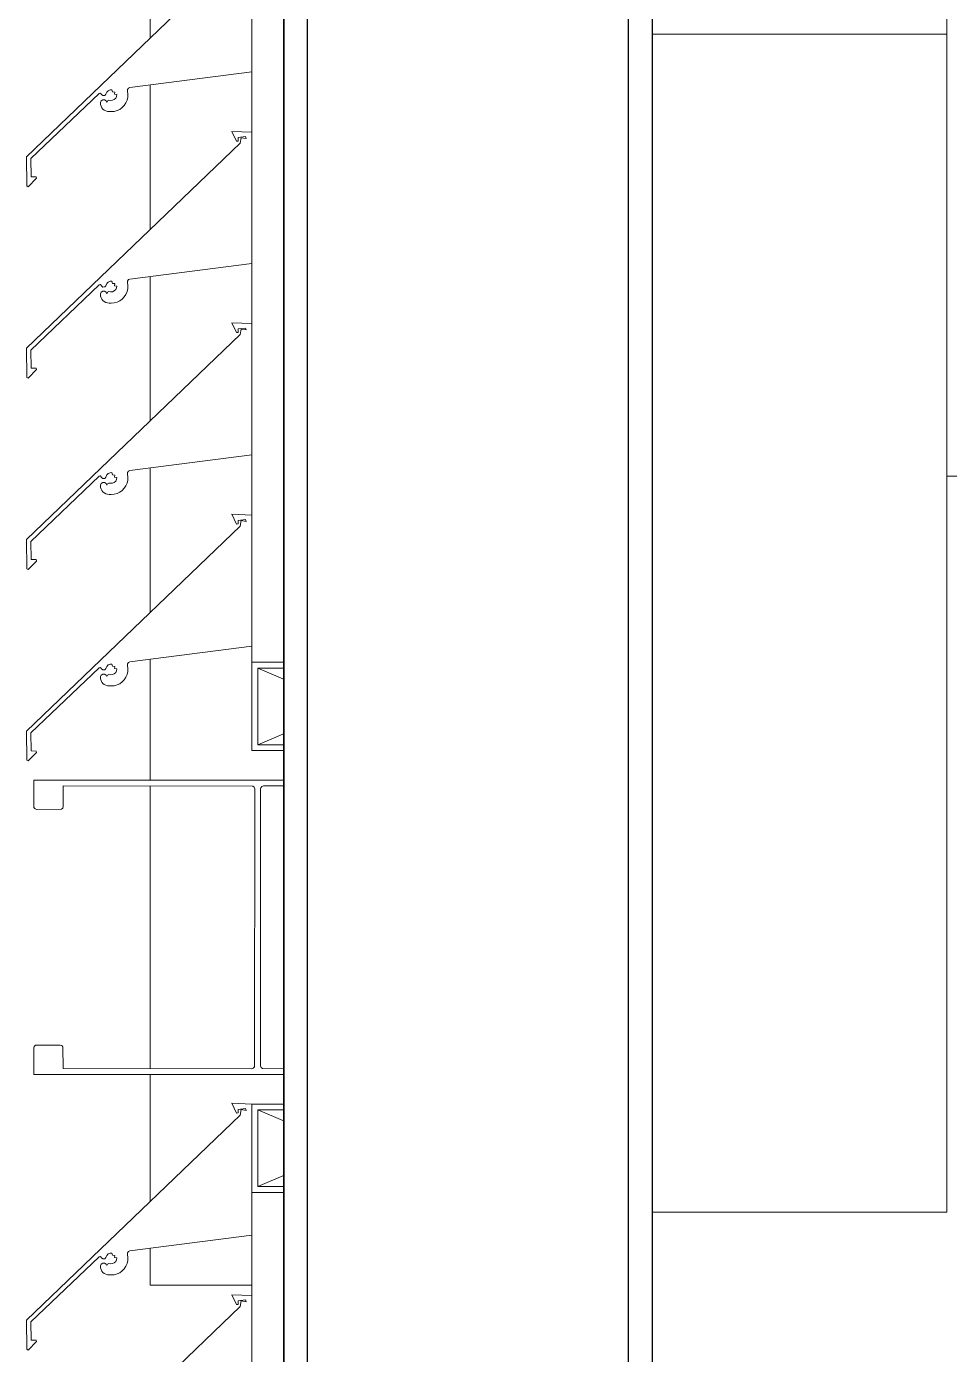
# Model space of a CAD drawing. Header units: millimetres. Extents: x -220592 to 404889, y -217665 to 38245.
# Drawn here: x 27678.1 to 27991.4, y -27264.3 to -26813.4 of the extents above; entities that cross this region are included whole.
import ezdxf

# ---------------------------------------------------------------- set-up
doc = ezdxf.new("R2010")
doc.units = ezdxf.units.MM
doc.set_wipeout_variables(frame=1)
doc.linetypes.add('XKITLINE00', pattern=[0])
for name, color, linetype in [('000 - 0_HIDE_OBJ_FRAMING_DEF_SUB_1', 7, 'Continuous'), ('000 - STRUCTURE_STEEL_FRAMING_SUB_COLOR_1', 7, 'Continuous'), ('000 - STRUCTURE_STEEL_FRAMING_SUB_COLOR_2', 7, 'Continuous'), ('000 - STRUCTURE_STEEL_FRAMING_WIPEOUT_', 7, 'Continuous')]:
    doc.layers.add(name, color=color, linetype=linetype)
doc.layers.add('Part', color=7, linetype='Continuous', lineweight=0)

# ---------------------------------------------------------------- blocks, each defined once
blk = doc.blocks.new('*A14684')
at = {"layer": 'Part', "color": 7, "linetype": 'XKITLINE00', "lineweight": 0}
for p, q in [((-171.143349, 242.538471), (-171.143349, 257.240764)), ((-172.643349, 246.675844), (-172.643349, 247.166276)), ((-172.643349, 246.025844), (-172.643349, 246.516276)), ((-172.643349, 245.375844), (-172.643349, 245.866276)), ((-172.643349, 244.725844), (-172.643349, 245.216276)), ((-172.643349, 244.156204), (-172.643349, 244.566276)), ((-172.643349, 243.176204), (-172.643349, 244.135854)), ((-172.643349, 242.725844), (-172.643349, 243.156204)), ((-172.643349, 242.440764), (-172.643349, 242.566276)), ((-172.643349, 242.440764), (-172.298652, 242.440764)), ((-171.648652, 242.440764), (-171.153365, 242.440764))]:
    blk.add_line(p, q, dxfattribs=at)
blk = doc.blocks.new('*A14707')
at = {"layer": 'Part', "color": 7, "linetype": 'XKITLINE00', "lineweight": 0}
for p, q in [((-171.648937, 244.40603), (-171.648981, 244.15603)), ((-171.628937, 244.406027), (-171.648937, 244.40603)), ((-171.628982, 244.146027), (-171.628937, 244.406027)), ((-171.648981, 244.15603), (-173.03898, 244.156273)), ((-173.03898, 244.156273), (-173.038236, 244.062446)), ((-172.938996, 244.066255), (-172.938984, 244.136255)), ((-172.938984, 244.136255), (-172.295157, 244.135382)), ((-172.295157, 244.135382), (-172.29067, 244.131698)), ((-172.29067, 244.131698), (-172.288986, 244.126142)), ((-172.288986, 244.126142), (-172.289912, 243.182315)), ((-172.26915, 243.186138), (-172.268986, 244.126138)), ((-172.268986, 244.126138), (-172.268224, 244.129965)), ((-172.268224, 244.129965), (-172.26454, 244.134452)), ((-172.26454, 244.134452), (-172.258984, 244.136137)), ((-172.258984, 244.136137), (-171.635157, 244.136789)), ((-171.635157, 244.136789), (-171.630669, 244.140471)), ((-171.630669, 244.140471), (-171.628982, 244.146027)), ((-173.038236, 244.062446), (-173.034553, 244.057957)), ((-172.945171, 244.057018), (-172.940682, 244.0607)), ((-172.940682, 244.0607), (-172.938996, 244.066255)), ((-173.034553, 244.057957), (-173.028998, 244.056271)), ((-173.028998, 244.056271), (-172.945171, 244.057018)), ((-173.037453, 243.251828), (-173.039139, 243.246273)), ((-173.032965, 243.25551), (-173.037453, 243.251828)), ((-172.949138, 243.256257), (-173.032965, 243.25551)), ((-172.943582, 243.254571), (-172.949138, 243.256257)), ((-172.9399, 243.250082), (-172.943582, 243.254571)), ((-172.939152, 243.176255), (-172.9399, 243.250082)), ((-173.039139, 243.246273), (-173.039155, 243.156273)), ((-172.299152, 243.176144), (-172.939152, 243.176255)), ((-172.293596, 243.177828), (-172.299152, 243.176144)), ((-172.289912, 243.182315), (-172.293596, 243.177828)), ((-172.267465, 243.180582), (-172.26915, 243.186138)), ((-172.262978, 243.176899), (-172.267465, 243.180582)), ((-171.639152, 243.176028), (-172.262978, 243.176899)), ((-171.633596, 243.174342), (-171.639152, 243.176028)), ((-171.629914, 243.169854), (-171.633596, 243.174342)), ((-171.629199, 242.906027), (-171.629914, 243.169854)), ((-173.039155, 243.156273), (-171.649155, 243.15603)), ((-171.649155, 243.15603), (-171.649199, 242.90603)), ((-171.649199, 242.90603), (-171.629199, 242.906027))]:
    blk.add_line(p, q, dxfattribs=at)
blk = doc.blocks.new('*A14710')
at = {"layer": 'Part', "color": 7, "linetype": 'XKITLINE00', "lineweight": 0}
for p, q in [((-172.298652, 244.256249), (-172.298652, 244.556249)), ((-171.648652, 244.556249), (-172.298652, 244.556249)), ((-171.648652, 244.256249), (-171.648652, 244.556249)), ((-172.278652, 244.276249), (-171.668652, 244.536249)), ((-172.278652, 244.536249), (-171.668652, 244.276249)), ((-172.278652, 244.276249), (-172.278652, 244.536249)), ((-172.278652, 244.536249), (-171.668652, 244.536249)), ((-171.668652, 244.536249), (-171.668652, 244.276249)), ((-172.298652, 244.256249), (-171.648652, 244.256249)), ((-171.668652, 244.276249), (-172.278652, 244.276249))]:
    blk.add_line(p, q, dxfattribs=at)
blk = doc.blocks.new('*A14724')
at = {"layer": 'Part', "color": 7, "linetype": 'XKITLINE00', "lineweight": 0}
for p, q in [((-172.298462, 247.006123), (-172.366148, 247.008745)), ((-172.366148, 247.008745), (-172.350613, 246.975258)), ((-172.345361, 246.987861), (-172.320378, 246.991001)), ((-172.320378, 246.991001), (-172.318342, 246.984428)), ((-172.298455, 246.560453), (-172.298462, 247.006123)), ((-172.338255, 246.968789), (-173.063377, 246.272543)), ((-172.350613, 246.975258), (-172.34549, 246.97567)), ((-172.34549, 246.97567), (-172.345361, 246.987861)), ((-172.335358, 246.987332), (-172.338255, 246.968789)), ((-172.335358, 246.987332), (-172.318342, 246.984428)), ((-172.712461, 246.507423), (-172.298455, 246.560453)), ((-172.790857, 246.492126), (-172.78619, 246.496913)), ((-172.78619, 246.496913), (-172.780114, 246.499703)), ((-172.780114, 246.499703), (-172.773442, 246.500125)), ((-172.773442, 246.500125), (-172.77112, 246.492735)), ((-172.720912, 246.495159), (-172.720672, 246.500681)), ((-172.719426, 246.485025), (-172.720912, 246.495159)), ((-172.720672, 246.500681), (-172.717536, 246.505233)), ((-172.717536, 246.505233), (-172.712461, 246.507423)), ((-173.048341, 246.266176), (-172.817326, 246.487579)), ((-172.817326, 246.487579), (-172.812166, 246.488671)), ((-172.810019, 246.462761), (-172.812659, 246.457287)), ((-172.812659, 246.457287), (-172.812163, 246.449517)), ((-172.812166, 246.488671), (-172.808512, 246.484044)), ((-172.812163, 246.449517), (-172.810428, 246.444021)), ((-172.804875, 246.465998), (-172.810019, 246.462761)), ((-172.808512, 246.484044), (-172.804048, 246.48019)), ((-172.798797, 246.46601), (-172.804875, 246.465998)), ((-172.804048, 246.48019), (-172.798154, 246.480396)), ((-172.793641, 246.462792), (-172.798797, 246.46601)), ((-172.798154, 246.480396), (-172.793971, 246.484553)), ((-172.793971, 246.484553), (-172.790857, 246.492126)), ((-172.790699, 246.45732), (-172.793641, 246.462792)), ((-172.788669, 246.462301), (-172.790699, 246.45732)), ((-172.783858, 246.464708), (-172.788669, 246.462301)), ((-172.77794, 246.463803), (-172.783858, 246.464708)), ((-172.77144, 246.464147), (-172.77794, 246.463803)), ((-172.765472, 246.466745), (-172.77144, 246.464147)), ((-172.77112, 246.492735), (-172.763955, 246.491791)), ((-172.76079, 246.471267), (-172.765472, 246.466745)), ((-172.763955, 246.491791), (-172.765124, 246.484731)), ((-172.765124, 246.484731), (-172.757418, 246.483625)), ((-172.757988, 246.477141), (-172.76079, 246.471267)), ((-172.757418, 246.483625), (-172.757988, 246.477141)), ((-172.731662, 246.44681), (-172.726022, 246.45536)), ((-172.726022, 246.45536), (-172.722024, 246.46479)), ((-172.722024, 246.46479), (-172.719801, 246.474789)), ((-172.719801, 246.474789), (-172.719426, 246.485025)), ((-172.810428, 246.444021), (-172.807674, 246.438958)), ((-172.807674, 246.438958), (-172.804002, 246.434515)), ((-172.804002, 246.434515), (-172.799549, 246.430857)), ((-172.799549, 246.430857), (-172.794479, 246.428117)), ((-172.794479, 246.428117), (-172.788978, 246.426398)), ((-172.788978, 246.426398), (-172.78325, 246.425762)), ((-172.78325, 246.425762), (-172.776451, 246.425664)), ((-172.776451, 246.425664), (-172.766238, 246.426449)), ((-172.766238, 246.426449), (-172.756337, 246.429072)), ((-172.756337, 246.429072), (-172.747074, 246.433445)), ((-172.747074, 246.433445), (-172.738758, 246.439423)), ((-172.738758, 246.439423), (-172.731662, 246.44681)), ((-173.063377, 246.272543), (-173.062824, 246.173392)), ((-173.047999, 246.20483), (-173.048341, 246.266176)), ((-173.058143, 246.170923), (-173.029494, 246.199812)), ((-173.030579, 246.204733), (-173.047999, 246.20483)), ((-173.029494, 246.199812), (-173.030579, 246.204733)), ((-173.062824, 246.173392), (-173.058143, 246.170923))]:
    blk.add_line(p, q, dxfattribs=at)
blk = doc.blocks.new('*A14725')
at = {"layer": 'Part', "color": 7, "linetype": 'XKITLINE00', "lineweight": 0}
for p, q in [((-172.338255, 246.318789), (-173.063377, 245.622543)), ((-172.298462, 246.356123), (-172.366148, 246.358745)), ((-172.366148, 246.358745), (-172.350613, 246.325258)), ((-172.350613, 246.325258), (-172.34549, 246.32567)), ((-172.34549, 246.32567), (-172.345361, 246.337861)), ((-172.345361, 246.337861), (-172.320378, 246.341001)), ((-172.335358, 246.337332), (-172.338255, 246.318789)), ((-172.335358, 246.337332), (-172.318342, 246.334428)), ((-172.320378, 246.341001), (-172.318342, 246.334428)), ((-172.298455, 245.910453), (-172.298462, 246.356123)), ((-172.712461, 245.857423), (-172.298455, 245.910453)), ((-173.048341, 245.616176), (-172.817326, 245.837579)), ((-172.817326, 245.837579), (-172.812166, 245.838671)), ((-172.812166, 245.838671), (-172.808512, 245.834044)), ((-172.808512, 245.834044), (-172.804048, 245.83019)), ((-172.804048, 245.83019), (-172.798154, 245.830396)), ((-172.798154, 245.830396), (-172.793971, 245.834553)), ((-172.793971, 245.834553), (-172.790857, 245.842126)), ((-172.790857, 245.842126), (-172.78619, 245.846913)), ((-172.78619, 245.846913), (-172.780114, 245.849703)), ((-172.780114, 245.849703), (-172.773442, 245.850125)), ((-172.773442, 245.850125), (-172.77112, 245.842735)), ((-172.77112, 245.842735), (-172.763955, 245.841791)), ((-172.76079, 245.821267), (-172.765472, 245.816745)), ((-172.763955, 245.841791), (-172.765124, 245.834731)), ((-172.765124, 245.834731), (-172.757418, 245.833625)), ((-172.757988, 245.827141), (-172.76079, 245.821267)), ((-172.757418, 245.833625), (-172.757988, 245.827141)), ((-172.722024, 245.81479), (-172.719801, 245.824789)), ((-172.720912, 245.845159), (-172.720672, 245.850681)), ((-172.719426, 245.835025), (-172.720912, 245.845159)), ((-172.720672, 245.850681), (-172.717536, 245.855233)), ((-172.719801, 245.824789), (-172.719426, 245.835025)), ((-172.717536, 245.855233), (-172.712461, 245.857423)), ((-172.810019, 245.812761), (-172.812659, 245.807287)), ((-172.812659, 245.807287), (-172.812163, 245.799517)), ((-172.812163, 245.799517), (-172.810428, 245.794021)), ((-172.810428, 245.794021), (-172.807674, 245.788958)), ((-172.804875, 245.815998), (-172.810019, 245.812761)), ((-172.807674, 245.788958), (-172.804002, 245.784515)), ((-172.798797, 245.81601), (-172.804875, 245.815998)), ((-172.804002, 245.784515), (-172.799549, 245.780857)), ((-172.799549, 245.780857), (-172.794479, 245.778117)), ((-172.793641, 245.812792), (-172.798797, 245.81601)), ((-172.794479, 245.778117), (-172.788978, 245.776398)), ((-172.790699, 245.80732), (-172.793641, 245.812792)), ((-172.788669, 245.812301), (-172.790699, 245.80732)), ((-172.788978, 245.776398), (-172.78325, 245.775762)), ((-172.783858, 245.814708), (-172.788669, 245.812301)), ((-172.77794, 245.813803), (-172.783858, 245.814708)), ((-172.78325, 245.775762), (-172.776451, 245.775664)), ((-172.77144, 245.814147), (-172.77794, 245.813803)), ((-172.776451, 245.775664), (-172.766238, 245.776449)), ((-172.765472, 245.816745), (-172.77144, 245.814147)), ((-172.766238, 245.776449), (-172.756337, 245.779072)), ((-172.756337, 245.779072), (-172.747074, 245.783445)), ((-172.747074, 245.783445), (-172.738758, 245.789423)), ((-172.738758, 245.789423), (-172.731662, 245.79681)), ((-172.731662, 245.79681), (-172.726022, 245.80536)), ((-172.726022, 245.80536), (-172.722024, 245.81479)), ((-173.063377, 245.622543), (-173.062824, 245.523392)), ((-173.047999, 245.55483), (-173.048341, 245.616176)), ((-173.058143, 245.520923), (-173.029494, 245.549812)), ((-173.030579, 245.554733), (-173.047999, 245.55483)), ((-173.029494, 245.549812), (-173.030579, 245.554733)), ((-173.062824, 245.523392), (-173.058143, 245.520923))]:
    blk.add_line(p, q, dxfattribs=at)
blk = doc.blocks.new('*A14726')
at = {"layer": 'Part', "color": 7, "linetype": 'XKITLINE00', "lineweight": 0}
for p, q in [((-172.298462, 245.706123), (-172.366148, 245.708745)), ((-172.366148, 245.708745), (-172.350613, 245.675258)), ((-172.34549, 245.67567), (-172.345361, 245.687861)), ((-172.345361, 245.687861), (-172.320378, 245.691001)), ((-172.335358, 245.687332), (-172.338255, 245.668789)), ((-172.335358, 245.687332), (-172.318342, 245.684428)), ((-172.320378, 245.691001), (-172.318342, 245.684428)), ((-172.298455, 245.260453), (-172.298462, 245.706123)), ((-172.338255, 245.668789), (-173.063377, 244.972543)), ((-172.350613, 245.675258), (-172.34549, 245.67567)), ((-172.712461, 245.207423), (-172.298455, 245.260453)), ((-173.048341, 244.966176), (-172.817326, 245.187579)), ((-172.817326, 245.187579), (-172.812166, 245.188671)), ((-172.812166, 245.188671), (-172.808512, 245.184044)), ((-172.793971, 245.184553), (-172.790857, 245.192126)), ((-172.790857, 245.192126), (-172.78619, 245.196913)), ((-172.78619, 245.196913), (-172.780114, 245.199703)), ((-172.780114, 245.199703), (-172.773442, 245.200125)), ((-172.773442, 245.200125), (-172.77112, 245.192735)), ((-172.77112, 245.192735), (-172.763955, 245.191791)), ((-172.763955, 245.191791), (-172.765124, 245.184731)), ((-172.720912, 245.195159), (-172.720672, 245.200681)), ((-172.719426, 245.185025), (-172.720912, 245.195159)), ((-172.720672, 245.200681), (-172.717536, 245.205233)), ((-172.717536, 245.205233), (-172.712461, 245.207423)), ((-172.810019, 245.162761), (-172.812659, 245.157287)), ((-172.812659, 245.157287), (-172.812163, 245.149517)), ((-172.812163, 245.149517), (-172.810428, 245.144021)), ((-172.810428, 245.144021), (-172.807674, 245.138958)), ((-172.804875, 245.165998), (-172.810019, 245.162761)), ((-172.808512, 245.184044), (-172.804048, 245.18019)), ((-172.798797, 245.16601), (-172.804875, 245.165998)), ((-172.804048, 245.18019), (-172.798154, 245.180396)), ((-172.793641, 245.162792), (-172.798797, 245.16601)), ((-172.798154, 245.180396), (-172.793971, 245.184553)), ((-172.790699, 245.15732), (-172.793641, 245.162792)), ((-172.788669, 245.162301), (-172.790699, 245.15732)), ((-172.783858, 245.164708), (-172.788669, 245.162301)), ((-172.77794, 245.163803), (-172.783858, 245.164708)), ((-172.77144, 245.164147), (-172.77794, 245.163803)), ((-172.765472, 245.166745), (-172.77144, 245.164147)), ((-172.76079, 245.171267), (-172.765472, 245.166745)), ((-172.765124, 245.184731), (-172.757418, 245.183625)), ((-172.757988, 245.177141), (-172.76079, 245.171267)), ((-172.757418, 245.183625), (-172.757988, 245.177141)), ((-172.738758, 245.139423), (-172.731662, 245.14681)), ((-172.731662, 245.14681), (-172.726022, 245.15536)), ((-172.726022, 245.15536), (-172.722024, 245.16479)), ((-172.722024, 245.16479), (-172.719801, 245.174789)), ((-172.719801, 245.174789), (-172.719426, 245.185025)), ((-172.807674, 245.138958), (-172.804002, 245.134515)), ((-172.804002, 245.134515), (-172.799549, 245.130857)), ((-172.799549, 245.130857), (-172.794479, 245.128117)), ((-172.794479, 245.128117), (-172.788978, 245.126398)), ((-172.788978, 245.126398), (-172.78325, 245.125762)), ((-172.78325, 245.125762), (-172.776451, 245.125664)), ((-172.776451, 245.125664), (-172.766238, 245.126449)), ((-172.766238, 245.126449), (-172.756337, 245.129072)), ((-172.756337, 245.129072), (-172.747074, 245.133445)), ((-172.747074, 245.133445), (-172.738758, 245.139423)), ((-173.063377, 244.972543), (-173.062824, 244.873392)), ((-173.047999, 244.90483), (-173.048341, 244.966176)), ((-173.062824, 244.873392), (-173.058143, 244.870923)), ((-173.058143, 244.870923), (-173.029494, 244.899812)), ((-173.030579, 244.904733), (-173.047999, 244.90483)), ((-173.029494, 244.899812), (-173.030579, 244.904733))]:
    blk.add_line(p, q, dxfattribs=at)
blk = doc.blocks.new('*A14727')
at = {"layer": 'Part', "color": 7, "linetype": 'XKITLINE00', "lineweight": 0}
for p, q in [((-172.298462, 245.056123), (-172.366148, 245.058745)), ((-172.366148, 245.058745), (-172.350613, 245.025258)), ((-172.298455, 244.610453), (-172.298462, 245.056123)), ((-172.338255, 245.018789), (-173.063377, 244.322543)), ((-172.350613, 245.025258), (-172.34549, 245.02567)), ((-172.34549, 245.02567), (-172.345361, 245.037861)), ((-172.345361, 245.037861), (-172.320378, 245.041001)), ((-172.335358, 245.037332), (-172.338255, 245.018789)), ((-172.335358, 245.037332), (-172.318342, 245.034428)), ((-172.320378, 245.041001), (-172.318342, 245.034428)), ((-172.712461, 244.557423), (-172.298455, 244.610453)), ((-172.717536, 244.555233), (-172.712461, 244.557423)), ((-173.048341, 244.316176), (-172.817326, 244.537579)), ((-172.817326, 244.537579), (-172.812166, 244.538671)), ((-172.810019, 244.512761), (-172.812659, 244.507287)), ((-172.812166, 244.538671), (-172.808512, 244.534044)), ((-172.804875, 244.515998), (-172.810019, 244.512761)), ((-172.808512, 244.534044), (-172.804048, 244.53019)), ((-172.798797, 244.51601), (-172.804875, 244.515998)), ((-172.804048, 244.53019), (-172.798154, 244.530396)), ((-172.793641, 244.512792), (-172.798797, 244.51601)), ((-172.798154, 244.530396), (-172.793971, 244.534553)), ((-172.793971, 244.534553), (-172.790857, 244.542126)), ((-172.790699, 244.50732), (-172.793641, 244.512792)), ((-172.790857, 244.542126), (-172.78619, 244.546913)), ((-172.788669, 244.512301), (-172.790699, 244.50732)), ((-172.783858, 244.514708), (-172.788669, 244.512301)), ((-172.78619, 244.546913), (-172.780114, 244.549703)), ((-172.77794, 244.513803), (-172.783858, 244.514708)), ((-172.780114, 244.549703), (-172.773442, 244.550125)), ((-172.77144, 244.514147), (-172.77794, 244.513803)), ((-172.773442, 244.550125), (-172.77112, 244.542735)), ((-172.765472, 244.516745), (-172.77144, 244.514147)), ((-172.77112, 244.542735), (-172.763955, 244.541791)), ((-172.76079, 244.521267), (-172.765472, 244.516745)), ((-172.763955, 244.541791), (-172.765124, 244.534731)), ((-172.765124, 244.534731), (-172.757418, 244.533625)), ((-172.757988, 244.527141), (-172.76079, 244.521267)), ((-172.757418, 244.533625), (-172.757988, 244.527141)), ((-172.726022, 244.50536), (-172.722024, 244.51479)), ((-172.722024, 244.51479), (-172.719801, 244.524789)), ((-172.720912, 244.545159), (-172.720672, 244.550681)), ((-172.719426, 244.535025), (-172.720912, 244.545159)), ((-172.720672, 244.550681), (-172.717536, 244.555233)), ((-172.719801, 244.524789), (-172.719426, 244.535025)), ((-172.812659, 244.507287), (-172.812163, 244.499517)), ((-172.812163, 244.499517), (-172.810428, 244.494021)), ((-172.810428, 244.494021), (-172.807674, 244.488958)), ((-172.807674, 244.488958), (-172.804002, 244.484515)), ((-172.804002, 244.484515), (-172.799549, 244.480857)), ((-172.799549, 244.480857), (-172.794479, 244.478117)), ((-172.794479, 244.478117), (-172.788978, 244.476398)), ((-172.788978, 244.476398), (-172.78325, 244.475762)), ((-172.78325, 244.475762), (-172.776451, 244.475664)), ((-172.776451, 244.475664), (-172.766238, 244.476449)), ((-172.766238, 244.476449), (-172.756337, 244.479072)), ((-172.756337, 244.479072), (-172.747074, 244.483445)), ((-172.747074, 244.483445), (-172.738758, 244.489423)), ((-172.738758, 244.489423), (-172.731662, 244.49681)), ((-172.731662, 244.49681), (-172.726022, 244.50536)), ((-173.063377, 244.322543), (-173.062824, 244.223392)), ((-173.047999, 244.25483), (-173.048341, 244.316176)), ((-173.058143, 244.220923), (-173.029494, 244.249812)), ((-173.030579, 244.254733), (-173.047999, 244.25483)), ((-173.029494, 244.249812), (-173.030579, 244.254733)), ((-173.062824, 244.223392), (-173.058143, 244.220923))]:
    blk.add_line(p, q, dxfattribs=at)
blk = doc.blocks.new('*A14729')
at = {"layer": 'Part', "color": 7, "linetype": 'XKITLINE00', "lineweight": 0}
for p, q in [((-171.648652, 229.556249), (-171.648652, 242.756135)), ((-172.298652, 242.406131), (-172.298652, 242.610427))]:
    blk.add_line(p, q, dxfattribs=at)
blk = doc.blocks.new('*A14730')
at = {"layer": 'Part', "color": 7, "linetype": 'XKITLINE00', "lineweight": 0}
for p, q in [((-171.648652, 244.556249), (-171.648652, 256.456135)), ((-172.298652, 246.356131), (-172.298652, 246.560427)), ((-172.298652, 245.706131), (-172.298652, 245.910427)), ((-172.298652, 245.056131), (-172.298652, 245.260427)), ((-172.298652, 244.556249), (-172.298652, 244.610427))]:
    blk.add_line(p, q, dxfattribs=at)
blk = doc.blocks.new('*A14775')
at = {"layer": 'Part', "color": 7, "linetype": 'XKITLINE00', "lineweight": 0}
for p, q in [((-172.298462, 243.056123), (-172.366148, 243.058745)), ((-172.366148, 243.058745), (-172.350613, 243.025258)), ((-172.350613, 243.025258), (-172.34549, 243.02567)), ((-172.34549, 243.02567), (-172.345361, 243.037861)), ((-172.345361, 243.037861), (-172.320378, 243.041001)), ((-172.335358, 243.037332), (-172.338255, 243.018789)), ((-172.335358, 243.037332), (-172.318342, 243.034428)), ((-172.320378, 243.041001), (-172.318342, 243.034428)), ((-172.298455, 242.610453), (-172.298462, 243.056123)), ((-172.338255, 243.018789), (-173.063377, 242.322543)), ((-172.712461, 242.557423), (-172.298455, 242.610453)), ((-173.048341, 242.316176), (-172.817326, 242.537579)), ((-172.817326, 242.537579), (-172.812166, 242.538671)), ((-172.812166, 242.538671), (-172.808512, 242.534044)), ((-172.808512, 242.534044), (-172.804048, 242.53019)), ((-172.804048, 242.53019), (-172.798154, 242.530396)), ((-172.798154, 242.530396), (-172.793971, 242.534553)), ((-172.793971, 242.534553), (-172.790857, 242.542126)), ((-172.790857, 242.542126), (-172.78619, 242.546913)), ((-172.78619, 242.546913), (-172.780114, 242.549703)), ((-172.780114, 242.549703), (-172.773442, 242.550125)), ((-172.773442, 242.550125), (-172.77112, 242.542735)), ((-172.77112, 242.542735), (-172.763955, 242.541791)), ((-172.763955, 242.541791), (-172.765124, 242.534731)), ((-172.765124, 242.534731), (-172.757418, 242.533625)), ((-172.757988, 242.527141), (-172.76079, 242.521267)), ((-172.757418, 242.533625), (-172.757988, 242.527141)), ((-172.720912, 242.545159), (-172.720672, 242.550681)), ((-172.719426, 242.535025), (-172.720912, 242.545159)), ((-172.720672, 242.550681), (-172.717536, 242.555233)), ((-172.719801, 242.524789), (-172.719426, 242.535025)), ((-172.717536, 242.555233), (-172.712461, 242.557423)), ((-172.810019, 242.512761), (-172.812659, 242.507287)), ((-172.812659, 242.507287), (-172.812163, 242.499517)), ((-172.812163, 242.499517), (-172.810428, 242.494021)), ((-172.810428, 242.494021), (-172.807674, 242.488958)), ((-172.804875, 242.515998), (-172.810019, 242.512761)), ((-172.807674, 242.488958), (-172.804002, 242.484515)), ((-172.798797, 242.51601), (-172.804875, 242.515998)), ((-172.804002, 242.484515), (-172.799549, 242.480857)), ((-172.793641, 242.512792), (-172.798797, 242.51601)), ((-172.790699, 242.50732), (-172.793641, 242.512792)), ((-172.788669, 242.512301), (-172.790699, 242.50732)), ((-172.783858, 242.514708), (-172.788669, 242.512301)), ((-172.77794, 242.513803), (-172.783858, 242.514708)), ((-172.77144, 242.514147), (-172.77794, 242.513803)), ((-172.765472, 242.516745), (-172.77144, 242.514147)), ((-172.76079, 242.521267), (-172.765472, 242.516745)), ((-172.756337, 242.479072), (-172.747074, 242.483445)), ((-172.747074, 242.483445), (-172.738758, 242.489423)), ((-172.738758, 242.489423), (-172.731662, 242.49681)), ((-172.731662, 242.49681), (-172.726022, 242.50536)), ((-172.726022, 242.50536), (-172.722024, 242.51479)), ((-172.722024, 242.51479), (-172.719801, 242.524789)), ((-172.799549, 242.480857), (-172.794479, 242.478117)), ((-172.794479, 242.478117), (-172.788978, 242.476398)), ((-172.788978, 242.476398), (-172.78325, 242.475762)), ((-172.78325, 242.475762), (-172.776451, 242.475664)), ((-172.776451, 242.475664), (-172.766238, 242.476449)), ((-172.766238, 242.476449), (-172.756337, 242.479072)), ((-173.063377, 242.322543), (-173.062824, 242.223392)), ((-173.047999, 242.25483), (-173.048341, 242.316176)), ((-173.062824, 242.223392), (-173.058143, 242.220923)), ((-173.058143, 242.220923), (-173.029494, 242.249812)), ((-173.030579, 242.254733), (-173.047999, 242.25483)), ((-173.029494, 242.249812), (-173.030579, 242.254733))]:
    blk.add_line(p, q, dxfattribs=at)
blk = doc.blocks.new('*A14776')
at = {"layer": 'Part', "color": 7, "linetype": 'XKITLINE00', "lineweight": 0}
for p, q in [((-172.298462, 242.406123), (-172.366148, 242.408745)), ((-172.366148, 242.408745), (-172.350613, 242.375258)), ((-172.298455, 241.960453), (-172.298462, 242.406123)), ((-172.338255, 242.368789), (-173.063377, 241.672543)), ((-172.350613, 242.375258), (-172.34549, 242.37567)), ((-172.34549, 242.37567), (-172.345361, 242.387861)), ((-172.345361, 242.387861), (-172.320378, 242.391001)), ((-172.335358, 242.387332), (-172.338255, 242.368789)), ((-172.335358, 242.387332), (-172.318342, 242.384428)), ((-172.320378, 242.391001), (-172.318342, 242.384428)), ((-172.712461, 241.907423), (-172.298455, 241.960453)), ((-172.790857, 241.892126), (-172.78619, 241.896913)), ((-172.78619, 241.896913), (-172.780114, 241.899703)), ((-172.780114, 241.899703), (-172.773442, 241.900125)), ((-172.773442, 241.900125), (-172.77112, 241.892735)), ((-172.720912, 241.895159), (-172.720672, 241.900681)), ((-172.720672, 241.900681), (-172.717536, 241.905233)), ((-172.717536, 241.905233), (-172.712461, 241.907423)), ((-173.048341, 241.666176), (-172.817326, 241.887579)), ((-172.817326, 241.887579), (-172.812166, 241.888671)), ((-172.810019, 241.862761), (-172.812659, 241.857287)), ((-172.812659, 241.857287), (-172.812163, 241.849517)), ((-172.812166, 241.888671), (-172.808512, 241.884044)), ((-172.804875, 241.865998), (-172.810019, 241.862761)), ((-172.808512, 241.884044), (-172.804048, 241.88019)), ((-172.798797, 241.86601), (-172.804875, 241.865998)), ((-172.804048, 241.88019), (-172.798154, 241.880396)), ((-172.793641, 241.862792), (-172.798797, 241.86601)), ((-172.798154, 241.880396), (-172.793971, 241.884553)), ((-172.793971, 241.884553), (-172.790857, 241.892126)), ((-172.790699, 241.85732), (-172.793641, 241.862792)), ((-172.788669, 241.862301), (-172.790699, 241.85732)), ((-172.783858, 241.864708), (-172.788669, 241.862301)), ((-172.77794, 241.863803), (-172.783858, 241.864708)), ((-172.77144, 241.864147), (-172.77794, 241.863803)), ((-172.765472, 241.866745), (-172.77144, 241.864147)), ((-172.77112, 241.892735), (-172.763955, 241.891791)), ((-172.76079, 241.871267), (-172.765472, 241.866745)), ((-172.763955, 241.891791), (-172.765124, 241.884731)), ((-172.765124, 241.884731), (-172.757418, 241.883625)), ((-172.757988, 241.877141), (-172.76079, 241.871267)), ((-172.757418, 241.883625), (-172.757988, 241.877141)), ((-172.731662, 241.84681), (-172.726022, 241.85536)), ((-172.726022, 241.85536), (-172.722024, 241.86479)), ((-172.722024, 241.86479), (-172.719801, 241.874789)), ((-172.719426, 241.885025), (-172.720912, 241.895159)), ((-172.719801, 241.874789), (-172.719426, 241.885025)), ((-172.812163, 241.849517), (-172.810428, 241.844021)), ((-172.810428, 241.844021), (-172.807674, 241.838958)), ((-172.807674, 241.838958), (-172.804002, 241.834515)), ((-172.804002, 241.834515), (-172.799549, 241.830857)), ((-172.799549, 241.830857), (-172.794479, 241.828117)), ((-172.794479, 241.828117), (-172.788978, 241.826398)), ((-172.788978, 241.826398), (-172.78325, 241.825762)), ((-172.78325, 241.825762), (-172.776451, 241.825664)), ((-172.776451, 241.825664), (-172.766238, 241.826449)), ((-172.766238, 241.826449), (-172.756337, 241.829072)), ((-172.756337, 241.829072), (-172.747074, 241.833445)), ((-172.747074, 241.833445), (-172.738758, 241.839423)), ((-172.738758, 241.839423), (-172.731662, 241.84681)), ((-173.063377, 241.672543), (-173.062824, 241.573392)), ((-173.047999, 241.60483), (-173.048341, 241.666176)), ((-173.058143, 241.570923), (-173.029494, 241.599812)), ((-173.030579, 241.604733), (-173.047999, 241.60483)), ((-173.029494, 241.599812), (-173.030579, 241.604733)), ((-173.062824, 241.573392), (-173.058143, 241.570923))]:
    blk.add_line(p, q, dxfattribs=at)
blk = doc.blocks.new('*A14787')
at = {"layer": 'Part', "color": 7, "linetype": 'XKITLINE00', "lineweight": 0}
for p, q in [((-172.298652, 242.756135), (-172.298652, 243.056135)), ((-171.648652, 243.056135), (-172.298652, 243.056135)), ((-172.278652, 242.776135), (-171.668652, 243.036135)), ((-172.278652, 243.036135), (-171.668652, 242.776135)), ((-172.278652, 242.776135), (-172.278652, 243.036135)), ((-172.278652, 243.036135), (-171.668652, 243.036135)), ((-171.668652, 243.036135), (-171.668652, 242.776135)), ((-171.648652, 242.756135), (-171.648652, 243.056135)), ((-172.298652, 242.756135), (-171.648652, 242.756135)), ((-171.668652, 242.776135), (-172.278652, 242.776135))]:
    blk.add_line(p, q, dxfattribs=at)
blk = doc.blocks.new('*A13473')
at = {"layer": '000 - 0_HIDE_OBJ_FRAMING_DEF_SUB_1', "color": 7, "linetype": 'XKITLINE00', "lineweight": 0}
blk.add_line((-170.903349, 242.190805), (-170.903349, 247.090805), dxfattribs=at)
blk = doc.blocks.new('*A14702')
at = {"layer": '000 - 0_HIDE_OBJ_FRAMING_DEF_SUB_1', "color": 7, "linetype": 'XKITLINE00', "lineweight": 0}
for p, q in [((-168.903349, 251.338477), (-168.903349, 245.188505)), ((-168.903349, 245.188505), (-145.092907, 245.188505))]:
    blk.add_line(p, q, dxfattribs=at)
blk = doc.blocks.new('*A14731')
at = {"layer": '000 - 0_HIDE_OBJ_FRAMING_DEF_SUB_1', "color": 7, "linetype": 'XKITLINE00', "lineweight": 0}
for p, q in [((-170.903365, 242.538471), (-171.153365, 242.538471)), ((-171.153365, 242.538471), (-171.153365, 242.190805))]:
    blk.add_line(p, q, dxfattribs=at)
blk = doc.blocks.new('*A14774')
at = {"layer": '000 - 0_HIDE_OBJ_FRAMING_DEF_SUB_1', "color": 7, "linetype": 'XKITLINE00', "lineweight": 0}
for p, q in [((-170.903349, 246.688499), (-170.903349, 242.688499)), ((-168.903349, 246.688499), (-170.903349, 246.688499)), ((-168.903349, 242.688499), (-168.903349, 246.688499)), ((-170.903349, 242.688499), (-168.903349, 242.688499))]:
    blk.add_line(p, q, dxfattribs=at)
blk = doc.blocks.new('W-1-PP18-ST_20260402-011103_LOWER_PL')
at = {"layer": '000 - 0_HIDE_OBJ_FRAMING_DEF_SUB_1', "color": 7, "lineweight": 0, "xscale": 100, "yscale": 100, "zscale": 100}
for name in ['*A14702', '*A13473', '*A14774', '*A14731']:
    blk.add_blockref(name, (17759.3349, -35779.0805), dxfattribs=at)
blk = doc.blocks.new('*U17627')
at = {"color": 7}
blk.add_wipeout([(0, 0), (0, 125), (5746.4974, 125), (5746.4974, 0)], dxfattribs=at).dxf.layer = '000 - STRUCTURE_STEEL_FRAMING_WIPEOUT_'
at = {"layer": '000 - STRUCTURE_STEEL_FRAMING_SUB_COLOR_1', "color": 7}
for points in [[(0, 125), (0, 117), (5746.4974, 117), (5746.4974, 125)], [(0, 0), (0, 8), (5746.4974, 8), (5746.4974, 0)]]:
    blk.add_lwpolyline(points, close=True, dxfattribs=at)
at = {"layer": '000 - STRUCTURE_STEEL_FRAMING_SUB_COLOR_2', "color": 7}
blk.add_lwpolyline([(0, 0), (0, 125), (5746.4974, 125), (5746.4974, 0)], close=True, dxfattribs=at)
blk = doc.blocks.new('W-1-PP18-ST_20260402-014810LOPL_MAIN_ST')
at = {"color": 7, "rotation": 90}
blk.add_blockref('*U17627', (769, -14285), dxfattribs=at)

msp = doc.modelspace()

# ---------------------------------------------------------------- block references
at = {"color": 7, "lineweight": 0, "xscale": 100, "yscale": 100, "zscale": 100}
for name in ['*A14684', '*A14730', '*A14724', '*A14725', '*A14726', '*A14727', '*A14710', '*A14707', '*A14775', '*A14787', '*A14729', '*A14776']:
    msp.add_blockref(name, (44984.4833, -51484.8507), dxfattribs=at)

# ---------------------------------------------------------------- next in the draw order: block references
at = {"layer": 'Defpoints', "color": 7}
msp.add_blockref('W-1-PP18-ST_20260402-011103_LOWER_PL', (27121.4984, -15705.7702), dxfattribs=at)

# ---------------------------------------------------------------- next in the draw order: block references
msp.add_blockref('W-1-PP18-ST_20260402-014810LOPL_MAIN_ST', (27121.4984, -15705.7702), dxfattribs=at)

doc.saveas('drawing.dxf')
